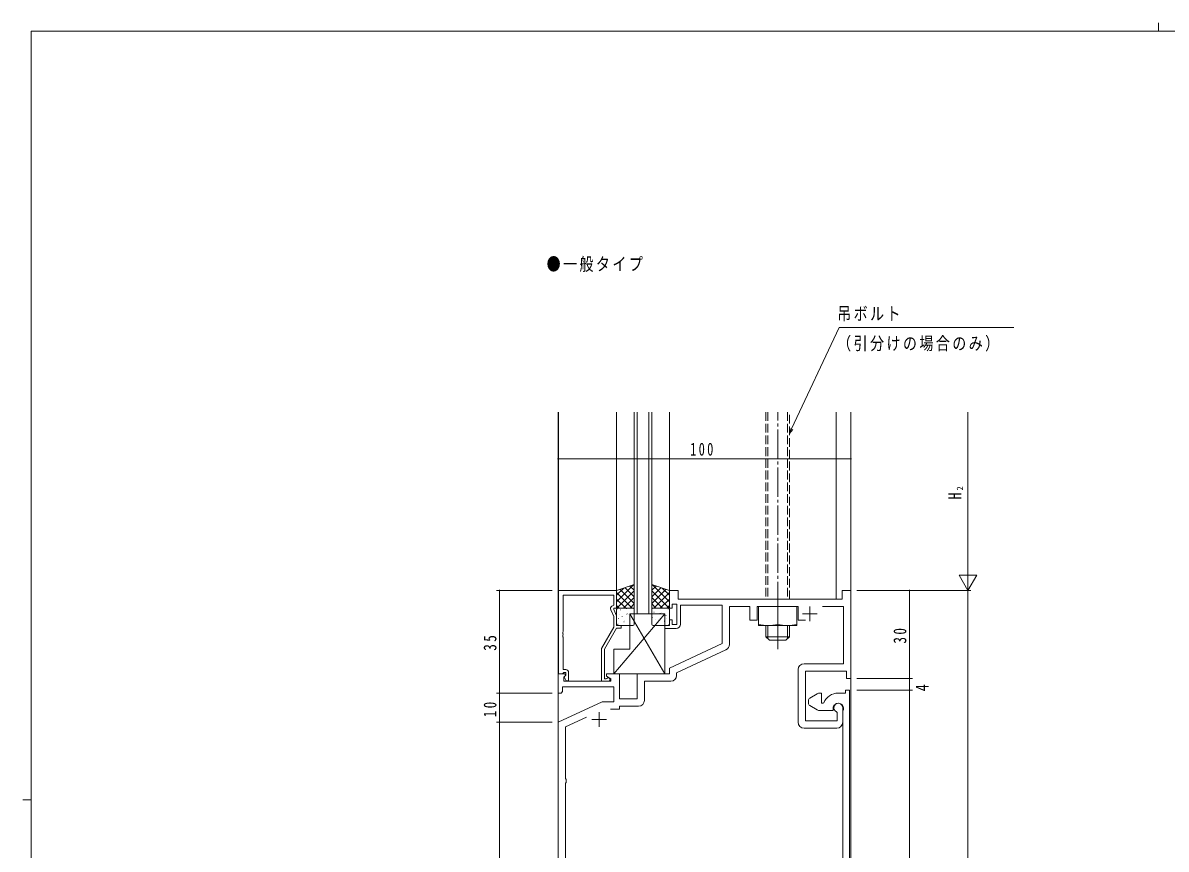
# Model space of a CAD drawing. Units: millimetres on the paper. Extents: x -397 to 397, y -282 to 282.
# Drawn here: x -396.7 to -6.2, y 0 to 282.1 of the extents above; entities that cross this region are included whole.
import ezdxf
from ezdxf.enums import TextEntityAlignment as Align

# ---------------------------------------------------------------- set-up
doc = ezdxf.new("R2010")
doc.units = ezdxf.units.MM
doc.linetypes.add('USER2', pattern=[13, 10, -1, 1, -1])
doc.linetypes.add('USER4', pattern=[4, 3, -1])
for name, color, linetype, lineweight in [('0-1_USER1', 7, 'Continuous', 18), ('0-3_YKK_11', 7, 'Continuous', 18), ('0-4_YKK_12', 2, 'Continuous', 18), ('0-5_YSS_K', 4, 'Continuous', 18), ('0-6_YKK_13', 6, 'Continuous', 18)]:
    doc.layers.add(name, color=color, linetype=linetype, lineweight=lineweight)
doc.layers.add('0-2_YKK_ZWAK', color=7, linetype='Continuous')
doc.styles.add('ＭＳ ゴシック', font='')
doc.styles.get('ＭＳ ゴシック').set_extended_font_data('MS Gothic')

msp = doc.modelspace()

# ---------------------------------------------------------------- linework, layer by layer
at = {"layer": '0-1_USER1'}
for p, q in [((-8.894, 282.1), (-8.894, 279.3)), ((-393.908, -245.7), (-393.908, 279.3)), ((376.092, 279.3), (-393.908, 279.3)), ((-396.708, 16.8), (-393.908, 16.8))]:
    msp.add_line(p, q, dxfattribs=at)
at = {"layer": '0-3_YKK_11'}
for p, q in [((-193.908, 88.296), (-213.808, 88.296)), ((-213.808, 88.296), (-213.808, 59.796)), ((-212.178, 86.666), (-194.908, 86.666)), ((-212.178, 74.255), (-212.178, 86.666)), ((-194.908, 86.666), (-194.908, 83.296)), ((-193.908, 82.296), (-193.908, 88.296)), ((-175.908, 88.296), (-175.908, 82.296)), ((-172.908, 88.296), (-175.908, 88.296)), ((-172.908, 85.296), (-172.908, 88.296)), ((-116.908, 88.296), (-116.908, 85.296)), ((-113.908, 88.296), (-116.908, 88.296)), ((-113.908, 58.296), (-113.908, 88.296)), ((-194.908, 83.296), (-195.535, 82.935)), ((-194.908, 82.296), (-193.908, 82.296)), ((-194.908, 81.796), (-194.908, 82.296)), ((-175.908, 82.296), (-174.908, 82.296)), ((-174.908, 83.596), (-173.308, 83.596)), ((-174.908, 82.296), (-174.908, 83.596)), ((-173.308, 83.596), (-173.308, 76.696)), ((-116.908, 85.296), (-172.908, 85.296)), ((-172.108, 83.296), (-157.908, 83.296)), ((-172.108, 76.796), (-172.108, 83.296)), ((-157.908, 83.296), (-157.908, 70.19)), ((-155.408, 82.796), (-148.408, 82.796)), ((-155.408, 69.871), (-155.408, 82.796)), ((-148.408, 82.796), (-148.408, 78.196)), ((-145.908, 82.796), (-131.908, 82.796)), ((-145.908, 78.196), (-145.908, 82.796)), ((-131.908, 82.796), (-131.908, 78.196)), ((-127.908, 82.796), (-127.908, 77.796)), ((-123.56, 82.796), (-116.408, 82.796)), ((-116.408, 82.796), (-116.408, 63.296)), ((-195.941, 81.646), (-194.908, 79.43)), ((-193.908, 79.652), (-194.908, 81.796)), ((-194.908, 79.43), (-194.908, 75.764)), ((-193.908, 76.296), (-193.908, 79.652)), ((-175.908, 78.296), (-175.908, 76.296)), ((-174.908, 78.296), (-175.908, 78.296)), ((-174.908, 76.696), (-174.908, 78.296)), ((-148.408, 78.196), (-145.908, 78.196)), ((-131.908, 78.196), (-129.358, 78.196)), ((-130.408, 80.296), (-125.408, 80.296)), ((-212.298, 74.071), (-212.178, 74.255)), ((-194.908, 75.764), (-199.108, 68.49)), ((-198.108, 68.222), (-193.908, 75.496)), ((-192.408, 76.296), (-193.908, 76.296)), ((-193.908, 75.496), (-192.408, 75.496)), ((-192.408, 75.496), (-192.408, 76.296)), ((-177.408, 76.296), (-177.408, 75.296)), ((-175.908, 76.296), (-177.408, 76.296)), ((-177.408, 75.296), (-173.608, 75.296)), ((-173.308, 76.696), (-174.908, 76.696)), ((-212.298, 73.521), (-212.298, 74.071)), ((-212.178, 73.338), (-212.298, 73.521)), ((-212.298, 73.071), (-212.178, 73.255)), ((-212.298, 72.521), (-212.298, 73.071)), ((-212.178, 72.338), (-212.298, 72.521)), ((-212.178, 73.255), (-212.178, 73.338)), ((-212.178, 61.296), (-212.178, 72.338)), ((-199.108, 68.49), (-199.108, 57.296)), ((-198.108, 58.096), (-198.108, 68.222)), ((-157.908, 70.19), (-175.908, 61.796)), ((-173.408, 60.204), (-156.563, 68.059)), ((-116.408, 63.296), (-129.908, 63.296)), ((-213.908, 59.796), (-213.908, 53.296)), ((-211.608, 59.796), (-213.908, 59.796)), ((-213.808, 59.796), (-212.478, 59.796)), ((-212.478, 59.796), (-212.178, 60.096)), ((-211.308, 61.296), (-212.178, 61.296)), ((-212.178, 60.096), (-211.978, 60.296)), ((-211.978, 60.296), (-211.308, 60.296)), ((-211.978, 58.702), (-211.398, 59.282)), ((-211.978, 57.296), (-211.978, 58.702)), ((-211.308, 59.37), (-211.882, 58.796)), ((-211.882, 58.796), (-211.131, 57.496)), ((-211.398, 59.282), (-211.608, 59.796)), ((-211.308, 60.296), (-211.308, 59.37)), ((-210.308, 57.496), (-210.308, 60.296)), ((-197.408, 59.796), (-197.408, 58.996)), ((-192.908, 59.796), (-197.408, 59.796)), ((-197.408, 58.996), (-195.908, 58.13)), ((-192.908, 51.296), (-192.908, 59.796)), ((-186.908, 59.796), (-186.908, 51.296)), ((-175.908, 59.796), (-186.908, 59.796)), ((-175.908, 61.796), (-175.908, 59.796)), ((-173.408, 59.296), (-173.408, 60.204)), ((-131.908, 61.296), (-131.908, 43.296)), ((-129.408, 60.796), (-115.408, 60.796)), ((-129.408, 43.796), (-129.408, 60.796)), ((-115.408, 60.796), (-115.408, 58.296)), ((-212.408, 55.366), (-194.908, 55.366)), ((-212.408, 53.796), (-212.408, 55.366)), ((-195.908, 57.296), (-211.978, 57.296)), ((-211.131, 57.496), (-210.308, 57.496)), ((-199.108, 57.296), (-196.708, 57.296)), ((-197.457, 58.096), (-198.108, 58.096)), ((-197.207, 58.23), (-197.457, 58.096)), ((-195.908, 58.13), (-195.908, 57.296)), ((-194.908, 55.366), (-194.908, 50.296)), ((-184.408, 57.296), (-175.408, 57.296)), ((-184.408, 50.796), (-184.408, 57.296)), ((-115.408, 58.296), (-113.908, 58.296)), ((-213.908, 53.296), (-212.908, 53.296)), ((-212.908, 53.296), (-212.408, 53.796)), ((-186.908, 51.296), (-192.908, 51.296)), ((-127.909, 51.582), (-125.409, 53.025)), ((-124.409, 53.293), (-123.909, 53.293)), ((-123.909, 53.293), (-123.909, 49.793)), ((-118.209, 53.293), (-115.709, 53.293)), ((-115.709, 54.293), (-114.409, 54.293)), ((-115.709, 53.293), (-115.709, 54.293)), ((-114.409, 54.293), (-114.409, -111.707)), ((-198.897, 50.296), (-213.908, 43.296)), ((-194.908, 50.296), (-198.897, 50.296)), ((-196.047, 47.796), (-192.908, 47.796)), ((-192.908, 48.796), (-186.408, 48.796)), ((-192.908, 47.796), (-192.908, 48.796)), ((-128.409, 49.87), (-128.409, 50.716)), ((-125.409, 47.561), (-127.909, 49.004)), ((-120.009, 47.293), (-124.409, 47.293)), ((-123.909, 49.793), (-123.4, 49.793)), ((-123.4, 49.793), (-123.122, 49.98)), ((-120.009, 47.993), (-120.009, 47.293)), ((-118.817, 46.925), (-118.638, 46.651)), ((-116.709, 46.911), (-116.666, 47.066)), ((-116.709, 43.373), (-116.709, 46.911)), ((-116.708, 43.296), (-116.708, 48.296)), ((-213.908, 43.296), (-213.908, -111.704)), ((-211.408, 41.704), (-204.208, 45.061)), ((-202.408, 44.296), (-197.408, 44.296)), ((-199.908, 46.796), (-199.908, 41.796)), ((-118.638, 43.796), (-129.408, 43.796)), ((-118.638, 46.651), (-118.638, 43.796)), ((-116.669, 43.223), (-116.709, 43.373)), ((-116.664, 43.215), (-116.669, 43.223)), ((-116.654, 43.198), (-116.664, 43.215)), ((-116.649, 43.189), (-116.654, 43.198)), ((-116.609, 43.039), (-116.649, 43.189)), ((-116.609, -101.707), (-116.609, 43.039)), ((-211.408, 24.09), (-211.408, 41.704)), ((-129.908, 41.296), (-118.708, 41.296)), ((-211.146, 23.793), (-211.408, 24.09)), ((-211.146, 22.8), (-211.146, 23.793)), ((-211.408, 22.503), (-211.146, 22.8)), ((-211.408, -65.91), (-211.408, 22.503))]:
    msp.add_line(p, q, dxfattribs=at)
for centre, radius, start, end in [((-195.035, 82.069), 1, 120.00002, 205.00003), ((-173.608, 76.796), 1.5, 270.00001, 359.99999), ((-157.408, 69.871), 2, 295, 0), ((-129.908, 61.296), 2, 90.00001, 179.99999), ((-211.308, 60.296), 1, 0.00001, 89.99999), ((-175.408, 59.296), 2, 270.00001, 359.99999), ((-196.708, 57.896), 0.6, 270.00003, 146.25104), ((-186.408, 50.796), 2, 270.00001, 359.99999), ((-127.409, 50.716), 1, 119.99998, 180), ((-124.409, 51.293), 2, 89.99998, 120), ((-118.209, 47.993), 5.3, 89.99999, 157.9757), ((-127.409, 49.87), 1, 180, 240.00002), ((-124.409, 49.293), 2, 240, 270.00002), ((-118.209, 47.993), 1.8, 328.99728, 179.99999), ((-118.208, 48.296), 1.5, 0.00002, 246.07405), ((-129.908, 43.296), 2, 180.00001, 269.99999), ((-118.708, 43.296), 2, 270.00001, 359.99999)]:
    msp.add_arc(centre, radius, start, end, dxfattribs=at)
at = {"layer": '0-4_YKK_12'}
for p, q in [((-213.908, 149.219), (-213.908, -165.704)), ((-213.808, 149.219), (-213.808, 88.296)), ((-193.908, 149.219), (-193.908, 88.295)), ((-187.908, 80.296), (-187.908, 149.219)), ((-186.908, 149.219), (-186.908, 80.296)), ((-182.908, 80.296), (-182.908, 149.219)), ((-181.908, 149.219), (-181.908, 80.296)), ((-175.908, 149.219), (-175.908, 88.296)), ((-118.908, 149.219), (-118.908, 85.296)), ((-113.908, -165.704), (-113.908, 149.219)), ((-181.908, 80.296), (-187.908, 80.296))]:
    msp.add_line(p, q, dxfattribs=at)
at = {"layer": '0-5_YSS_K', "linetype": 'USER4'}
for p, q in [((-142.909, 149.219), (-142.909, 85.296)), ((-142.229, 149.219), (-142.229, 85.296)), ((-135.589, 149.219), (-135.589, 85.296)), ((-134.909, 85.296), (-134.909, 149.219))]:
    msp.add_line(p, q, dxfattribs=at)
at = {"layer": '0-5_YSS_K', "linetype": 'USER2'}
msp.add_line((-138.908, 68.296), (-138.908, 149.219), dxfattribs=at)
at = {"layer": '0-5_YSS_K'}
for p, q in [((-187.908, 90.296), (-193.908, 88.296)), ((-188.129, 90.223), (-193.908, 84.443)), ((-189.356, 89.814), (-187.908, 88.366)), ((-187.908, 82.296), (-187.908, 90.296)), ((-181.912, 82.296), (-181.912, 90.296)), ((-181.912, 90.296), (-175.908, 88.296)), ((-180.461, 89.813), (-181.912, 88.362)), ((-181.686, 90.221), (-175.908, 84.443)), ((-191.496, 89.1), (-193.908, 86.688)), ((-193.908, 88.296), (-193.908, 82.296)), ((-193.908, 87.631), (-188.574, 82.296)), ((-187.908, 88.198), (-193.81, 82.296)), ((-192.724, 88.691), (-187.908, 83.876)), ((-187.908, 85.953), (-191.565, 82.296)), ((-191.04, 89.253), (-187.908, 86.121)), ((-178.777, 89.252), (-181.912, 86.117)), ((-177.093, 88.691), (-181.912, 83.872)), ((-181.912, 88.202), (-176.006, 82.296)), ((-181.912, 85.957), (-178.251, 82.296)), ((-175.908, 87.631), (-181.243, 82.296)), ((-178.32, 89.1), (-175.908, 86.688)), ((-175.908, 88.296), (-175.908, 82.296)), ((-193.908, 85.386), (-190.819, 82.296)), ((-193.908, 83.141), (-193.064, 82.296)), ((-193.908, 82.296), (-187.908, 82.296)), ((-193.408, 82.296), (-188.408, 82.296)), ((-191.278, 82.202), (-191.271, 82.194)), ((-190.594, 82.108), (-190.55, 82.084)), ((-187.908, 83.708), (-189.32, 82.296)), ((-181.912, 83.712), (-180.496, 82.296)), ((-175.908, 82.296), (-181.912, 82.296)), ((-176.408, 82.296), (-181.412, 82.296)), ((-175.908, 85.386), (-178.997, 82.296)), ((-175.908, 83.141), (-176.752, 82.296)), ((-145.408, 82.796), (-145.408, 76.296)), ((-132.408, 82.796), (-145.408, 82.796)), ((-138.908, 82.796), (-138.908, 76.859)), ((-132.408, 76.296), (-132.408, 82.796)), ((-177.408, 80.296), (-194.908, 59.796)), ((-193.908, 76.796), (-193.908, 81.796)), ((-193.269, 78.805), (-193.222, 78.716)), ((-193.097, 80.219), (-193.09, 80.212)), ((-192.67, 81.676), (-192.626, 81.652)), ((-192.027, 79.484), (-191.983, 79.46)), ((-190.379, 80.329), (-190.333, 80.241)), ((-190.002, 80.218), (-189.959, 80.194)), ((-189.408, 80.296), (-177.408, 59.796)), ((-189.408, 68.296), (-189.408, 80.296)), ((-189.408, 80.296), (-177.408, 80.296)), ((-189.336, 80.034), (-189.33, 80.027)), ((-187.926, 80.651), (-187.908, 80.641)), ((-187.908, 81.796), (-187.908, 76.796)), ((-181.912, 81.796), (-181.912, 76.796)), ((-181.709, 79.052), (-181.753, 79.028)), ((-181.118, 80.942), (-181.162, 80.918)), ((-180.663, 78.497), (-180.67, 78.49)), ((-179.684, 78.318), (-179.728, 78.294)), ((-179.041, 80.509), (-179.085, 80.485)), ((-178.721, 80.665), (-178.728, 80.657)), ((-177.975, 80.459), (-178.022, 80.37)), ((-177.408, 80.296), (-177.408, 59.796)), ((-177.016, 79.775), (-177.06, 79.751)), ((-176.902, 78.682), (-176.909, 78.674)), ((-176.373, 81.967), (-176.417, 81.943)), ((-175.908, 76.796), (-175.908, 81.796)), ((-193.461, 76.86), (-193.417, 76.836)), ((-188.408, 76.296), (-193.408, 76.296)), ((-191.436, 77.594), (-191.392, 77.57)), ((-191.122, 78.014), (-191.115, 78.007)), ((-189.359, 78.027), (-189.316, 78.003)), ((-181.412, 76.296), (-176.408, 76.296)), ((-180.276, 76.428), (-180.319, 76.404)), ((-178.877, 76.477), (-178.884, 76.47)), ((-177.608, 77.885), (-177.652, 77.861)), ((-145.408, 76.296), (-138.908, 76.296)), ((-142.908, 76.296), (-142.908, 72.496)), ((-142.228, 76.296), (-142.228, 71.816)), ((-138.908, 76.296), (-132.408, 76.296)), ((-135.588, 76.296), (-135.588, 71.816)), ((-134.908, 72.496), (-134.908, 76.296)), ((-142.908, 72.496), (-134.908, 72.496)), ((-142.908, 72.496), (-141.708, 71.296)), ((-136.108, 71.296), (-141.708, 71.296)), ((-134.908, 72.496), (-136.108, 71.296)), ((-194.908, 68.296), (-189.408, 68.296)), ((-194.908, 59.796), (-194.908, 68.296)), ((-177.408, 59.796), (-194.908, 59.796))]:
    msp.add_line(p, q, dxfattribs=at)
for centre, radius, start, end in [((-193.408, 81.796), 0.5, 90, 180), ((-188.408, 81.796), 0.5, 360, 90), ((-181.412, 81.796), 0.5, 90, 180), ((-176.408, 81.796), 0.5, 0, 90), ((-193.408, 76.796), 0.5, 180, 270), ((-188.408, 76.796), 0.5, 270, 0), ((-181.412, 76.796), 0.5, 180, 270), ((-176.408, 76.796), 0.5, 270, 0), ((-142.158, 85.96), 9.663, 250.34714, 289.65286), ((-135.658, 85.96), 9.663, 250.34714, 289.65286)]:
    msp.add_arc(centre, radius, start, end, dxfattribs=at)
at = {"layer": '0-6_YKK_13'}
for p, q in [((-134.188, 143.448), (-117.957, 178.125)), ((-117.957, 178.125), (-58.297, 178.125)), ((-73.908, 94.293), (-73.908, 149.219)), ((-134.909, 141.908), (-134.6, 143.641)), ((-134.909, 141.908), (-134.188, 143.448)), ((-133.775, 143.255), (-134.909, 141.908)), ((-213.908, 95.797), (-213.908, 134.296)), ((-213.908, 133.296), (-113.908, 133.296)), ((-113.908, 95.797), (-113.908, 134.296)), ((-73.908, 88.293), (-73.908, 98.686)), ((-70.908, 93.489), (-76.908, 93.489)), ((-73.908, 88.293), (-76.908, 93.489)), ((-73.908, 88.293), (-70.908, 93.489)), ((-215.908, 88.296), (-234.908, 88.296)), ((-233.908, 88.296), (-233.908, 53.296)), ((-111.908, 88.293), (-92.908, 88.293)), ((-111.908, 88.293), (-72.908, 88.293)), ((-111.908, 88.293), (-72.908, 88.293)), ((-93.908, 88.293), (-93.908, 58.296)), ((-73.908, -111.707), (-73.908, 88.293)), ((-111.908, 58.296), (-92.908, 58.296)), ((-111.908, 58.296), (-92.908, 58.296)), ((-93.908, 58.296), (-93.908, 54.293)), ((-215.908, 53.296), (-234.908, 53.296)), ((-215.908, 53.296), (-234.908, 53.296)), ((-233.908, 53.296), (-233.908, 43.296)), ((-111.908, 54.293), (-92.908, 54.293)), ((-110.908, 54.293), (-92.908, 54.293)), ((-93.908, 54.293), (-93.908, -101.708)), ((-215.908, 43.296), (-234.908, 43.296)), ((-215.908, 43.296), (-234.908, 43.296)), ((-233.908, 43.296), (-233.908, -111.704))]:
    msp.add_line(p, q, dxfattribs=at)
for centre, start, end in [((-213.908, 133.296), 0, 180), ((-213.908, 133.296), 180, 0), ((-113.908, 133.296), 0, 180), ((-113.908, 133.296), 180, 0), ((-233.908, 88.296), 90, 270), ((-233.908, 88.296), 270, 90), ((-93.908, 88.293), 90, 270), ((-93.908, 88.293), 270, 90), ((-93.908, 58.296), 90, 270), ((-93.908, 58.296), 90, 270), ((-93.908, 58.296), 270, 90), ((-93.908, 58.296), 270, 90), ((-233.908, 53.296), 90, 270), ((-233.908, 53.296), 90, 270), ((-233.908, 53.296), 270, 90), ((-233.908, 53.296), 270, 90), ((-93.908, 54.293), 90, 270), ((-93.908, 54.293), 90, 270), ((-93.908, 54.293), 270, 90), ((-93.908, 54.293), 270, 90), ((-233.908, 43.296), 90, 270), ((-233.908, 43.296), 90, 270), ((-233.908, 43.296), 270, 90), ((-233.908, 43.296), 270, 90)]:
    msp.add_arc(centre, 0.106, start, end, dxfattribs=at)

# ---------------------------------------------------------------- texts
at = {"layer": '0-2_YKK_ZWAK', "insert": (-217.835, 197.066), "char_height": 4.399, "attachment_point": 7, "style": 'ＭＳ ゴシック'}
msp.add_mtext('\\T1.17;\\W0.8;●一般タイプ', dxfattribs=at)
at = {"layer": '0-6_YKK_13', "color": 7, "style": 'ＭＳ ゴシック', "width": 0.8}
for s, height, p in [('H', 4.399, (-74.908, 119.356)), ('2', 2.199, (-74.908, 122.475)), ('4', 4.399, (-86.058, 53.878))]:
    msp.add_text(s, height=height, rotation=90, dxfattribs=at).set_placement(p, align=Align.BOTTOM_LEFT)
at = {"layer": '0-6_YKK_13', "color": 7, "char_height": 4.399, "attachment_point": 7, "style": 'ＭＳ ゴシック'}
for s, insert in [('\\T1.17;\\W0.8;吊ボルト', (-118.598, 180.146)), ('\\T1.17;\\W0.8;（引分けの場合のみ）', (-118.598, 169.903)), ('\\T1.38;\\W0.7;100', (-168.769, 134.296))]:
    msp.add_mtext(s, dxfattribs=dict(at, insert=insert))
at = {"layer": '0-6_YKK_13', "color": 7, "char_height": 4.399, "attachment_point": 7, "rotation": 90, "style": 'ＭＳ ゴシック'}
for s, insert in [('\\T1.37;\\W0.75;30', (-94.908, 70.164)), ('\\T1.37;\\W0.75;35', (-234.908, 67.726)), ('\\T1.37;\\W0.75;10', (-234.908, 44.995))]:
    msp.add_mtext(s, dxfattribs=dict(at, insert=insert))

doc.saveas('drawing.dxf')
